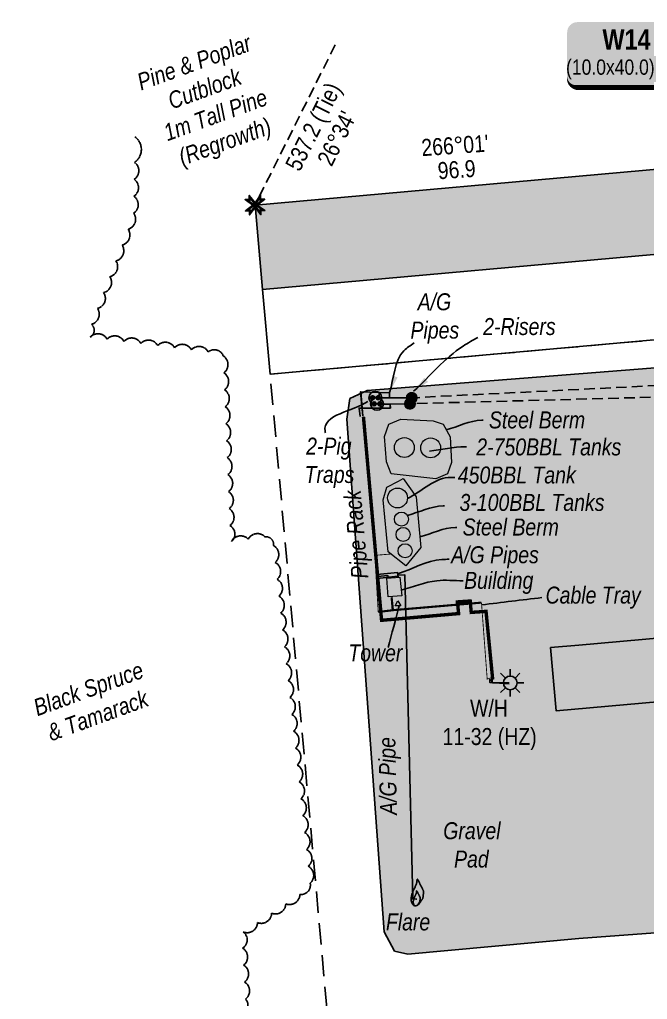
# Model space of a CAD drawing. Extents: x 407785 to 414058, y 6046536 to 6050431.
# Drawn here: x 409903 to 410273, y 6049083 to 6049660 of the extents above; entities that cross this region are included whole.
import ezdxf
from ezdxf.enums import TextEntityAlignment as Align

# ---------------------------------------------------------------- set-up
doc = ezdxf.new("R2010")
doc.units = 0
doc.header["$LTSCALE"] = 5
for name, pattern in [('0', [1, 1, 0]), ('foc-ACCESSROAD', [3.75, 2.5, -1.25]), ('foc-TIELINE', [1.875, 1.25, -0.625]), ('UG_PIPE', [1.875, 1.25, -0.625])]:
    doc.linetypes.add(name, pattern=pattern)
for name, color, linetype in [('AS-CABLE', 224, 'foc-CABLE'), ('AS-PIPE-AG', 44, 'Continuous'), ('AS-PIPE-UG', 44, 'UG_PIPE'), ('AS-ROADS', 254, 'Continuous'), ('AS-SYMBOL', 7, 'Continuous'), ('C-RW', 13, 'Continuous'), ('C-WS', 13, 'foc-ACCESSROAD'), ('C-WS-S', 13, 'Continuous'), ('L-BD1', 253, 'Continuous'), ('L-MON', 1, 'Continuous'), ('L-TIE', 7, 'foc-TIELINE'), ('L-TIE-T', 7, 'Continuous'), ('P-PROPOSED', 10, 'Continuous'), ('P-PROPOSED-H', 21, 'Continuous'), ('P-TEMP-BLOCKS', 250, 'Continuous'), ('T-BUSH', 110, '0'), ('T-BUSH-T', 110, 'Continuous')]:
    doc.layers.add(name, color=color, linetype=linetype)
doc.layers.add('AS-GENERAL', color=48, linetype='Continuous', lineweight=18)
doc.layers.add('T-TEXT', color=48, linetype='Continuous', lineweight=18)
doc.styles.add('80', font='ARIALN.TTF', dxfattribs={"height": 10})
doc.styles.add('80CG', font='ARIALN.TTF', dxfattribs={"height": 10})
doc.styles.add('80L', font='ARIALN.TTF', dxfattribs={"height": 10})
doc.styles.add('BOLD', font='ARIALNB.TTF')
doc.styles.add('foc-LtypeFont', font='ARIALN.TTF', dxfattribs={"height": 7.349999999999999})
doc.linetypes.add('foc-CABLE', pattern='A,2,-1,["C",foc-LtypeFont,S=0.2,R=0,X=-0.625,Y=-0.75],-1.239999999999999,8', length=12.24)
doc.dimstyles.new('Compass 5 000', dxfattribs={"dimscale": 5, "dimtxt": 9, "dimasz": 2, "dimexe": 0.2, "dimexo": 0.0625, "dimgap": 0.5, "dimtad": 0, "dimtih": 1, "dimtoh": 1, "dimzin": 0, "dimdsep": 46, "dimtxsty": '80CG', "dimcen": 0.1, "dimse1": 1, "dimse2": 1, "dimclrd": 256, "dimclrt": 256, "dimaunit": 1, "dimadec": 4, "dimazin": 0, "dimtfac": 0.06, "dimtofl": 0, "dimtmove": 0, "dimatfit": 1, "dimfxl": 0.2, "dimtolj": 1, "dimtzin": 0, "dimlwd": -1, "dimarcsym": 0})

# ---------------------------------------------------------------- blocks, each defined once
blk = doc.blocks.new('RISER')
h = blk.add_hatch(color=255)
h.dxf.hatch_style = 1
edge = h.paths.add_edge_path()
edge.add_arc((0, 0), 0.7000000000000001, 0, 360)
blk.add_hatch(color=48).paths.add_polyline_path([(0.5809894393423747, -0.1498374831999172), (-0.5809055220925075, -0.1501624933266612, 0.7745966773228882)])
at = {"color": 48}
blk.add_line((-0.5809055220925075, -0.1501624933266612), (0.5809894393423747, -0.1498374831996898), dxfattribs=at)
blk.add_circle((0, 0), 0.6000000000000001, dxfattribs=at)
blk = doc.blocks.new('PIG')
h = blk.add_hatch(color=255)
h.dxf.hatch_style = 1
edge = h.paths.add_edge_path()
edge.add_arc((0, 0), 0.85, 0, 360)
at = {"layer": 'AS-SYMBOL'}
h = blk.add_hatch(color=48, dxfattribs=at)
h.dxf.hatch_style = 1
h.paths.add_polyline_path([(-0.1007441909823683, 0.004742452807931841, 1), (-0.5507441909794579, 0.004742452807931841, 1)])
h = blk.add_hatch(color=48, dxfattribs=at)
h.dxf.hatch_style = 1
h.paths.add_polyline_path([(0.1007441909823683, 0.004742452807931841, 1), (0.5507441909794579, 0.004742452807931841, 1)])
at = {"layer": 'AS-SYMBOL', "color": 48}
for centre, radius in [((0, 0), 0.75), ((-0.3257441909809131, 0.004742452807931841), 0.225), ((0.3257441909809131, 0.004742452807931841), 0.225)]:
    blk.add_circle(centre, radius, dxfattribs=at)
blk = doc.blocks.new('FLARE')
h = blk.add_hatch(color=255)
h.dxf.hatch_style = 1
h.paths.add_polyline_path([(0.1630320972290065, 2.409313236706793, 0.1141467632221378), (0.1250993457797449, 2.433655417312365), (0.1088195083939354, 2.439473286209249, 0.2615510427471396), (0.0122832944143738, 2.423059325648637), (-0.0002928845460701, 2.412888226760514, 0.1312683871871916), (-0.0306904992903583, 2.371170205451562), (-0.0403414745342161, 2.346187712029859, 0.0414967346415756), (-0.0450114754348761, 2.330289243332571), (-0.0528025130879542, 2.292391773310328, 0.0151742726173951), (-0.05384358019000499, 2.286413430146922), (-0.0608399486955023, 2.237497402078815, 0.004375720112689), (-0.0610725902697595, 2.23576267765452), (-0.0682991857465822, 2.178046923421106), (-0.0767055072428775, 2.114273803319065), (-0.0872321056085639, 2.046743008326075), (-0.1008617274383141, 1.9770178871413), (-0.1184638349695888, 1.905789010878152), (-0.1399980537898955, 1.832891742222273), (-0.165009697106143, 1.758727201517785), (-0.1929730450428906, 1.683866594860774), (-0.2233497954184713, 1.608856229831189), (-0.2555948076005734, 1.534221823064171), (-0.2891597781163, 1.460471904826363), (-0.3235093019975466, 1.38807153544576), (-0.3582355143262248, 1.317103372173505), (-0.3931520966361859, 1.246738300544393, 0.0005045250073197), (-0.3932416193056269, 1.246557433331645), (-0.428032548257761, 1.176088778543316, 0.0023983815733055), (-0.4284531146331574, 1.175226531012413), (-0.4628196563025995, 1.103901769288995, 0.0041768336104383), (-0.4635322637877835, 1.10239066260101), (-0.4972990603346262, 1.029208637198735, 0.0057352210634029), (-0.4982362067057693, 1.027114776605912), (-0.5312279036770633, 0.9510743266978352, 0.0069944666909755), (-0.5323054205728113, 0.948492505287504), (-0.5643466611254553, 0.8685924706494461, 0.0079099964540172), (-0.5654776406081511, 0.8656377253421396), (-0.5963930685247761, 0.7808769464941179, 0.0083229533689459), (-0.5974815419867809, 0.7777309746904848), (-0.6270247343309167, 0.6875107610060242, 0.0080950127990919), (-0.6279823792210664, 0.6844178304461366), (-0.6556226376051201, 0.589749368266439, 0.0080672635845839), (-0.6564768862372148, 0.586637805520013), (-0.6816124467113696, 0.4889347509647451, 0.0083869672936096), (-0.6823936309883721, 0.4856724261449017), (-0.7044227277037863, 0.3863484347757549, 0.0090561169514856), (-0.7051428544946248, 0.3827985916846046), (-0.7234637230540102, 0.2832673190976038, 0.0101230972408485), (-0.7241159215082007, 0.2792713695439488), (-0.7381267960809055, 0.1809464720695359, 0.0116887815392192), (-0.7386779240368924, 0.1763041984943356), (-0.7477770397272252, 0.0805993315286742, 0.0139249315070698), (-0.7481495528336382, 0.0750429117540534), (-0.7517351447422698, -0.0166282683144345, 0.0164876475547658), (-0.751775504424586, -0.0232214114769249), (-0.7494532461241761, -0.1096877263146325, 0.0172550975033143), (-0.7490301445905061, -0.1165747265852133), (-0.7412354621301347, -0.1976349020501402, 0.0173496807282524), (-0.7403322338650469, -0.2045136391934648), (-0.7277079935738584, -0.280208879124757, 0.01731107374903), (-0.7263335825737159, -0.2869934199284216), (-0.7095226498604461, -0.3573649271609156, 0.0171500731603755), (-0.7077013987691317, -0.3639766875257919), (-0.6873466385732172, -0.4290656658859007, 0.0168859895450033), (-0.6851148027817544, -0.4354386374104707), (-0.6618590810321621, -0.495286289105934, 0.016545837721527), (-0.659259873071278, -0.5013709011798256), (-0.6337460546819785, -0.5560184310170371, 0.016163593827422), (-0.6308237470875611, -0.5617838596122056), (-0.603694698369509, -0.6112724695199176, 0.016329336407178), (-0.6003704601607751, -0.6168929902771652), (-0.5721284282226407, -0.6612700839627906, 0.0188282190180857), (-0.5678500629983319, -0.6674648955427074), (-0.5384348256411613, -0.7068026746242142, 0.0220872280890179), (-0.5328395223768894, -0.7136343495528763), (-0.5020502381739789, -0.7480112156395079, 0.0253447464137296), (-0.4949172688247927, -0.7552060626705952), (-0.4625530990269909, -0.7847004174302584, 0.0282339101818554), (-0.4537969006669301, -0.7918187372686134), (-0.4196570034109755, -0.8165089822950903, 0.0302982248740232), (-0.4094341742020334, -0.8229975615938656), (-0.3733177098620217, -0.8429620989779778, 0.0311294253929259), (-0.3620774059963878, -0.8482914603118842), (-0.3237835335712589, -0.8636086912295013, 0.0305439669819237), (-0.312194791265938, -0.8674417514978358), (-0.2715226711479772, -0.8781900775727535, 0.0284650416118436), (-0.2603759324993007, -0.8804664258459524), (-0.217280730677885, -0.8867387933466943, 0.0253108719927232), (-0.2072074565876392, -0.8876876765864381), (-0.1622683670429978, -0.8896352071496949, 0.0228295560634677), (-0.1531413265511219, -0.8896138391964996), (-0.1070935497809842, -0.8874022000120476, 0.0212257435096224), (-0.0986417573149083, -0.886635750636742), (-0.0522204938060895, -0.8804306075278417, 0.0204011813843567), (-0.0441861344006611, -0.8790210038739587), (0.0018734153345577, -0.8689880240290221, 0.0202993126767644), (0.0097271976010234, -0.8669401621152701), (0.0546898330576369, -0.8532450118152609, 0.0209113974275038), (0.0625791179700173, -0.8504766404139446), (0.1057096377444395, -0.8332849859339148, 0.0222766145791016), (0.1138278041144076, -0.8296221675066136), (0.1543910086074902, -0.809099676037249, 0.0237121186444157), (0.1626372138707666, -0.8044240637718758), (0.2000736442423658, -0.7807851527827552, 0.0224080137293004), (0.2074267451134801, -0.7756675027885649), (0.2418799123770441, -0.7493215999502354, 0.0199301993096497), (0.248012238098454, -0.7442325747526866), (0.2798013952742622, -0.7156378585530092, 0.0171463772502488), (0.2847388589470938, -0.7108803880175856), (0.3141832588480611, -0.6804950376306352, 0.0142111996987576), (0.3180207118894032, -0.6763028761683927), (0.3454396079141588, -0.6445850697148217, 0.0112207812958539), (0.3482975782208086, -0.6411250287897019), (0.3740102231131459, -0.6085329464044662, 0.0082122298706798), (0.3760020490408351, -0.6059211100200628), (0.4003276961593656, -0.5729129294836639, 0.0051719850510058), (0.4015377035793791, -0.5712349659013399), (0.424795605995314, -0.53826886641491, 0.0025232364280718), (0.4253732711513294, -0.5374412399714857), (0.4478754059746279, -0.5048530386004586, 0.0016712112068146), (0.4482533995142149, -0.5043016858176089), (0.4702826413740695, -0.4719377514927601, 0.0012294868963535), (0.4705583684881276, -0.471530521935847), (0.4923903156886809, -0.4391148618271928, 0.0007495538788668), (0.4925574282788148, -0.438865931628925), (0.5144676789132064, -0.4061225523430494, 0.0002596875935045), (0.5145254019371351, -0.4060361921995082), (0.5367421864684729, -0.372759985084258), (0.5595642728985695, -0.3386401857442252), (0.5831778648935142, -0.3035329798490238), (0.607951843929186, -0.2670216177154998), (0.6341361012891867, -0.2287011453649939, 0.0013107073752785), (0.6344307497056434, -0.2282674934556326), (0.6614813227824925, -0.1882301486118649, 0.0037264008266458), (0.6623065489438887, -0.1869888951414396), (0.6894496357235766, -0.145494510374192, 0.0060645267985394), (0.6907528078481846, -0.1434485711690741), (0.7173065161150591, -0.1006224674679288, 0.0084517115485434), (0.719039064984827, -0.0977197669496946), (0.7443215042803786, -0.0536872667478292, 0.0109912489858837), (0.7464260872875457, -0.0498278277127611), (0.769755364919547, -0.0047142524761057, 0.0137673283608632), (0.772148844331241, 0.0002441803767397), (0.7928430697793374, 0.0463135094721565, 0.0168389550719915), (0.7953938615028165, 0.0525453478460349), (0.8127711420420382, 0.0994451083638524, 0.0191038051863852), (0.8151496114769543, 0.1067041127375887), (0.8287516477103054, 0.1542875886100319, 0.016987008409736), (0.8303957372736476, 0.1608784678142001), (0.8406585932461894, 0.2089133617282641, 0.013636330848813), (0.8416521976578223, 0.2142756011569418), (0.8492355290181876, 0.2625082216420651, 0.0102444352823831), (0.8497888567762856, 0.2665680316240468), (0.8553523195478192, 0.3147446872569617, 0.0068463173993783), (0.8556291873210284, 0.3174690534510773), (0.8598324370941554, 0.3653360525090648, 0.0034186239137742), (0.859942736216908, 0.3666990303927378), (0.8634423229450476, 0.4139608519133163), (0.8668473886755236, 0.4596857331482625), (0.8707401288593246, 0.5030113675518351), (0.8756282496360654, 0.5448509776294941), (0.8813378521517734, 0.5864660457268656), (0.8873828021532972, 0.6280772952743519, 0.0012782520029041), (0.8874550143445958, 0.6285834701991462), (0.8932209473932744, 0.6697525523311469, 0.0047351898500152), (0.8934658768885128, 0.6716306823414016), (0.8983578028637565, 0.7121295795834613, 0.0083540983020838), (0.8987030259086168, 0.7154531042056079), (0.902182840862224, 0.75544537573046, 0.0120591820734676), (0.9024849294255544, 0.7602588771740102), (0.9040145289800421, 0.7999080822507949, 0.0157124024602659), (0.904059373140626, 0.8061913319629638), (0.9031006534023616, 0.8456610300245301, 0.0184571763250786), (0.9026492913435504, 0.8530275713542324), (0.8987629786461184, 0.8925139796015173, 0.0181022070891621), (0.8977937230738461, 0.8996873040011905), (0.8909358674536633, 0.9395172733920844, 0.0165327605997704), (0.8895992885263694, 0.9459920557751502), (0.879824770247069, 0.986525094161152, 0.0145755330243554), (0.8782937174219114, 0.992149400806511), (0.8656574176820868, 1.033745016382454, 0.0124349783757542), (0.8640939609831548, 1.038466090801421), (0.8486507600246113, 1.081483792357175, 0.0102827971525261), (0.8471818501639063, 1.08532520791914), (0.8289866287777841, 1.130124502637499, 0.0082403432760313), (0.8276962308264046, 1.133157309748867), (0.8068038696619623, 1.180097706517472, 0.0063796546183667), (0.8057366003449715, 1.182415551430722), (0.7822019792802167, 1.231856558833896, 0.004735158973084001), (0.7813717629251187, 1.233558926835485), (0.7553332356219471, 1.285692223224714, 0.0033879611635542), (0.7547195080078382, 1.286900453828138), (0.7266493116439962, 1.341246400784939, 0.0023446993115524), (0.7262150089482021, 1.342077658792732), (0.6966688538486779, 1.397988790262843, 0.0014921323607144), (0.6963884178585431, 1.398515656000881), (0.6659220141482365, 1.455344504526919, 0.0007458364838584), (0.6657806617477036, 1.455607226680513), (0.6349416073499015, 1.512721344286319), (0.6043657958689437, 1.569324818642598), (0.5746746397999232, 1.624646136689534), (0.546427730434516, 1.678022301111923), (0.5199549151584506, 1.729134218674516), (0.4949395311050467, 1.778549316597263), (0.4709607390577731, 1.826951456662754), (0.4476150022237562, 1.874993483579373), (0.4245026860771759, 1.923321645915848), (0.4012291856815864, 1.972571630980382), (0.3774051620748651, 2.023366620696833), (0.3526543196530838, 2.076299872759591, 0.0003317879365586), (0.3525980258418713, 2.076420057287577), (0.3267419364965463, 2.131526316092276, 0.0018486844767892), (0.326425357539847, 2.132194594113116), (0.2999704787325754, 2.187509614592045, 0.0037997089214445), (0.2993043280912388, 2.188875712202161), (0.2729062665603124, 2.241982841521803, 0.0064733321547747), (0.2717238445875409, 2.244286308707614), (0.2460382108656631, 2.292768892743424, 0.0108649276397185), (0.2439209376934741, 2.296563647060565), (0.2196033399013686, 2.338005032860564, 0.0195240935559732), (0.2153926095197676, 2.344578746802426), (0.1930986561274039, 2.376562280301868, 0.0410767917757917), (0.1826467970204248, 2.389204208808678)])
at = {"color": 48, "flags": 128}
for points in [[(0.1092462304914079, -0.7198699219818537), (0.0686830259983253, -0.7403924134498538), (0.025552506227541, -0.7575840679285193), (-0.0194101292290725, -0.7712792182294379), (-0.0654696789606533, -0.7813121980736925), (-0.1118909424658341, -0.7875173411823653), (-0.1579387192432478, -0.7897289803670448), (-0.2028778087915271, -0.7877814498035605), (-0.2459730106093048, -0.7815090823035007), (-0.2866451307309035, -0.7707607562272188), (-0.3249390031523944, -0.7554435253089196), (-0.3610554674960441, -0.7354789879220789), (-0.3951953647483606, -0.7107887428949198), (-0.4275595345316106, -0.6812943881461706), (-0.4583488187417971, -0.6469175220493071), (-0.4877640560916916, -0.607579742977805), (-0.5160060880225501, -0.5632026493051399), (-0.5431351367260504, -0.5137140394301696), (-0.5686489551262639, -0.4590665095795429), (-0.5919046768976842, -0.3992188578242803), (-0.6122594370790467, -0.3341298795069179), (-0.6290703697995923, -0.2637583722437284), (-0.6416946100980568, -0.188063132286743), (-0.6494892925584282, -0.1070029567974871), (-0.6518115508552002, -0.0205366420279916), (-0.6482259589429304, 0.0711345381157571), (-0.6391268432562356, 0.1668394050236657), (-0.6251159686908068, 0.2651643024316854), (-0.6067951001423353, 0.3646955749852623), (-0.5847660034160072, 0.4640195664203475), (-0.5596304429527664, 0.5617226209276396), (-0.5319901845577988, 0.6563910831525847), (-0.5024469922173012, 0.7466112968311336), (-0.4715315642752103, 0.8313720757494139), (-0.439490323773498, 0.9112721102562772), (-0.4064986267476343, 0.9873125602960044), (-0.3727318301425839, 1.060494585812875), (-0.3383652886295749, 1.131819347205919), (-0.303574359153572, 1.202288003055173), (-0.2685343968405505, 1.272901714214413), (-0.2334207581807277, 1.344661640627919), (-0.1984718644816894, 1.418325334538849), (-0.1641783985942311, 1.493675923752334), (-0.1310941081865167, 1.570252926553393), (-0.099772742290952, 1.647595863500782), (-0.07076804857570099, 1.725244254243762), (-0.0446337751636747, 1.802737618431592), (-0.0219236706325319, 1.879615475258788), (-0.0031914831051836, 1.955417345284104), (0.0112788750047912, 2.029443425085219), (0.0222828354853846, 2.100036618953481), (0.0308856644696789, 2.165300509472899), (0.0381526294549985, 2.223338677863239), (0.0451489979386679, 2.272254705799014), (0.052940035599022, 2.310152175864232), (0.0625910108428798, 2.335134669278659), (0.0751671898033237, 2.345305768171556), (0.0914470271854953, 2.339487899275582), (0.1110617269805516, 2.319378871374965), (0.1333556803874671, 2.287395337857333), (0.1576732781504688, 2.245953952110312), (0.1833589119232783, 2.197471367976277), (0.2097569733596174, 2.144364238842854), (0.2362118522942183, 2.08904921809767), (0.2620679412902973, 2.033942960037848), (0.2868437470315257, 1.980956320307768), (0.3107542413235933, 1.929976967216816), (0.3341885114568868, 1.880386770876384), (0.3575356451765401, 1.831567601852611), (0.38118472977294, 1.782901330711638), (0.4055248534459679, 1.733769828474351), (0.4309451025765157, 1.683554964797394), (0.4578345662739594, 1.631638610701656), (0.4864248641897575, 1.577613569492996), (0.5163177540598554, 1.521916375890896), (0.5469575250717753, 1.465194496445064), (0.5777884673225345, 1.408095399524199), (0.6082548709091498, 1.351266551223261), (0.6378010259286384, 1.295355419910947), (0.6658712224780176, 1.241009472591713), (0.6919097497448093, 1.188876176270014), (0.7154443707950123, 1.139435168892987), (0.7363367319303507, 1.092494772178497), (0.7545319533310249, 1.047695477422848), (0.7699751542677405, 1.004677775922345), (0.7826114540112031, 0.9630821603375352), (0.7923859722868656, 0.9225491219647209), (0.7992438279106864, 0.8827191525549551), (0.8031301406081183, 0.8432327443140366), (0.8040888603463827, 0.8037630462192737), (0.8025592607882572, 0.7641138411552221), (0.7990794458382879, 0.7241215696874406), (0.7941875198557682, 0.6836226723814889), (0.788421586745244, 0.6424535898029263), (0.7823197513207562, 0.6004507616078172), (0.7764201174868504, 0.5574506292712158), (0.7712607891480731, 0.5132896324491867), (0.7671802438526357, 0.4678737544006708), (0.763718453268666, 0.421387144155915), (0.7602157604342209, 0.3740834938932949), (0.7560125106610942, 0.3262164948816917), (0.7504490478968365, 0.2780398392994812), (0.7428657165437472, 0.2298072188702918), (0.7326028605493775, 0.1817723248630045), (0.7190008243160264, 0.1341888490012479), (0.7016235437877186, 0.0872890885100333), (0.6809293183468981, 0.0412197594366717), (0.6576000407367247, -0.0038938157606481), (0.632317601426621, -0.0479263159879793), (0.6057638931597467, -0.0907524196966279), (0.5786208064055245, -0.1322468044284051), (0.5515702334523667, -0.1722841490893643), (0.5252940656791907, -0.2107391316760641), (0.5003146131602989, -0.2475533162444208), (0.4765158589325438, -0.2829358097235399), (0.4536222042734153, -0.3171626060113795), (0.4313580504604034, -0.3505096971869079), (0.4094477996804926, -0.383253076693336), (0.3876158523016784, -0.4156687370643795), (0.3655866105109453, -0.4480326712885017), (0.3430844755857834, -0.4806208728089132), (0.3198265733008156, -0.5135869721063955), (0.2955009260549559, -0.5465951528142341), (0.2697882811989984, -0.5791872351485381), (0.2423693851742428, -0.6109050415991533), (0.2129249853314832, -0.6412903919274413), (0.1811358281120192, -0.6698851081685007), (0.1466826608666452, -0.6962310109931878)], [(0.017714302171953, -0.7488637190410828), (-0.0050010924351227, -0.7603563146451507), (-0.0291541835249518, -0.7699836407530256), (-0.0543332592169463, -0.7776529252671481), (-0.0801266071757709, -0.7832713938162215), (-0.1061225146113429, -0.786746273847939), (-0.1319092696430744, -0.7879847919004987), (-0.1570751599356299, -0.7868941745120992), (-0.1812084731536743, -0.7833816491304333), (-0.2039848602944403, -0.7773625863640063), (-0.2254294288686651, -0.768784937195278), (-0.2456546488101594, -0.7576047962222674), (-0.2647729914169759, -0.7437782589524887), (-0.2828969266229251, -0.7272614199839609), (-0.3001389252713125, -0.7080103748241982), (-0.3166114582054433, -0.6859812189807144), (-0.332426996268623, -0.6611300465967817), (-0.3476192635243933, -0.6334164247211902), (-0.3619070019194623, -0.6028138083868271), (-0.3749302061660273, -0.5692991232583609), (-0.3863288718857802, -0.5328492954552076), (-0.3957429942456656, -0.4934412510967832), (-0.4028125688673754, -0.4510519167572511), (-0.4071775909178541, -0.4056582185560274), (-0.4084780555640464, -0.3572370821577806), (-0.4064701240931754, -0.3059012212409016), (-0.4013746190903476, -0.252306496081701), (-0.3935285292609478, -0.1972445531512221), (-0.3832688433103612, -0.1415070407394978), (-0.3709325490344781, -0.0858856057723188), (-0.3568566351386835, -0.0311718951754756), (-0.3413780903283623, 0.0218424436704936), (-0.3248339028541523, 0.0723657633850508), (-0.3075212628427835, 0.1198317993791989), (-0.2895781683801033, 0.1645758186848525), (-0.2711028180638095, 0.2071584711254673), (-0.252193411855842, 0.2481404051602567), (-0.2329481488086458, 0.2880822715221711), (-0.213465227974666, 0.3275447191251715), (-0.1938428493158426, 0.3670883973379659), (-0.1741792118846206, 0.4072739559840102), (-0.1546078313222097, 0.44852562477422), (-0.135403490079625, 0.4907219543335942), (-0.1168762876513938, 0.5336050760840862), (-0.0993363226225483, 0.5769171205381554), (-0.0830936940328684, 0.6204002195725025), (-0.06845850137688099, 0.6637965032448392), (-0.0557408427848714, 0.7068481034318665), (-0.0452508177513664, 0.7492971506460436), (-0.0371474168641726, 0.7907517554438073), (-0.0309851991769392, 0.8302839440100342), (-0.026167614836595, 0.8668317225735791), (-0.022098114444816, 0.8993330969085491), (-0.0181801481485309, 0.9267260723343042), (-0.0138171670041629, 0.9479486555344464), (-0.0084126211586408, 0.9619388518283358), (-0.0013699607588933, 0.9676346674448268), (0.0077467481933127, 0.9643766609722206), (0.0187309799148352, 0.9531156049840774), (0.0312155941319361, 0.9352048262323932), (0.0448334487518878, 0.9119976505596696), (0.0592174039556994, 0.8848474033536604), (0.0740003181053908, 0.8551074109116144), (0.0888150504724763, 0.8241309995307801), (0.1032944603284704, 0.7932714945989119), (0.117168911598128, 0.7635989766592957), (0.1305587881834072, 0.7350505386918941), (0.143681979549001, 0.7072800288322015), (0.1567563742501079, 0.6799412943062181), (0.1699998617514211, 0.6526881823399436), (0.183630330608139, 0.6251745410688728), (0.1978656702849548, 0.5970542172642582), (0.2129237697918143, 0.5679810590615944), (0.228934337170358, 0.5377270361302636), (0.2456743552247644, 0.506536607458429), (0.2628326271551487, 0.4747723553871311), (0.2800979547973838, 0.4427968608931679), (0.2971591408968379, 0.4109727058628323), (0.313704987289384, 0.3796624726371647), (0.3294242976298847, 0.3492287417382158), (0.3440058728447184, 0.3200340959617733), (0.3571852605236927, 0.2923471318306383), (0.3688849830869003, 0.2660605094158654), (0.3790743068893789, 0.2409729043345123), (0.3877224991956609, 0.2168829917488892), (0.3947988272702787, 0.1935894468213064), (0.40027255746827, 0.1708909456235688), (0.4041129565994197, 0.1485861628632392), (0.4062892914735129, 0.126473773702628), (0.4068261748361693, 0.1043707432424981), (0.405969599083619, 0.0821671881519706), (0.4040209025479271, 0.0597715164028614), (0.401281424015906, 0.0370921336932497), (0.3980525018196204, 0.0140374475402041), (0.3946354738363879, -0.0094841363581963), (0.3913316788530209, -0.033564210484883), (0.388442454746837, -0.0582943686870294), (0.3861573497633799, -0.0837272602486792), (0.3842187467998883, -0.1097597621130717), (0.3822572391218273, -0.1362498062055693), (0.3799034190851671, -0.1630553258157761), (0.3767878799553728, -0.1900342528690544), (0.3725412140884146, -0.2170445202002611), (0.3667940147497575, -0.2439440610990005), (0.3591768747501192, -0.2705908074906347), (0.3494455974905577, -0.2968546734384745), (0.337856831461977, -0.3226534974648985), (0.3247924357456213, -0.3479170997754863), (0.3106342698774824, -0.3725753001210705), (0.2957641929388046, -0.3965579177977361), (0.2805640644655796, -0.4197947734658101), (0.2654157435390516, -0.4422156864213776), (0.2507010896952124, -0.4637504764152709), (0.2367125964301522, -0.4843664198281204), (0.2233852939898497, -0.5041806163765159), (0.2105648474898771, -0.523347621952098), (0.1980969211363117, -0.5420219933560021), (0.1858271804994729, -0.5603582855703735), (0.1736012902401853, -0.5785110553963478), (0.1612649150192738, -0.5966348587255652), (0.1486637194975628, -0.6148842514496664), (0.1356392942543607, -0.6333452672199656), (0.1220169317239197, -0.6518298484527351), (0.1076178502589755, -0.6700814144144261), (0.0922632686670113, -0.6878433861904796), (0.0757744048460154, -0.7048591821378523), (0.0579724766939762, -0.7208722233419849), (0.0386787030183768, -0.7356259290693288)]]:
    blk.add_lwpolyline(points, close=True, dxfattribs=at)
blk = doc.blocks.new('GAS')
h = blk.add_hatch(color=255)
h.dxf.hatch_style = 1
edge = h.paths.add_edge_path()
edge.add_arc((0, 0), 0.9, 0, 360)
for p, q in [((0, 0.8077887887338874), (0, 1.615577579286764)), ((-0.8077887898725749, 0), (-1.615577579628734, 0)), ((-0.5711929310346023, 0.5711929297831376), (-1.142385862069204, 1.142385861385264)), ((0.5711929310309642, 0.5711929297831376), (1.142385862065566, 1.142385861385264)), ((1.615577579625096, 0), (0.8077887898689368, 0)), ((-0.5711929310346023, -0.5711929316021271), (-1.142385862069204, -1.142385863204253)), ((0, -0.8077887905528768), (0, -1.615577581105753)), ((1.142385862065566, -1.142385863204253), (0.5711929310309642, -0.5711929316021271))]:
    blk.add_line(p, q)
blk.add_circle((0, 0), 0.8000000000000003)
blk = doc.blocks.new('TEMP')
h = blk.add_hatch(color=255)
h.dxf.hatch_style = 1
h.paths.add_polyline_path([(-5.274161e-10, 0.2514284397220763), (-0.6656854269836912, 1.152061669657268), (-0.6656854269836914, 0.6656854303339061), (-1.152061663105632, 0.6656854303339061), (-0.2514284404497629, 5.273253e-10), (-1.152061661774314, -0.665685419564579), (-0.6656854224511335, -0.6656854195645793), (-0.6656854224511335, -1.152061655686338), (-5.273251e-10, -0.2514284436956587), (0.6656854183820542, -1.152061663420681), (0.6656854183820542, -0.6656854208922597), (1.152061656810019, -0.6656854053035205), (0.2514284429676993, 5.273253e-10), (1.152061671303363, 0.6656854258011663), (0.6656854287749412, 0.6656854258011663), (0.6656854131859291, 1.15206166422904)])
h.paths.add_polyline_path([(0.5656854229146121, 0.8485281473411305), (0.5656854319800914, 0.5656854258011663), (0.8485281444547581, 0.5656854258011663), (0.0831890339399251, 0), (0.8485281399220186, -0.5656854150320215), (0.5656854183820542, -0.5656854240973189), (0.5656854183820542, -0.8485281365719859), (0, -0.08318903609469999), (-0.5656854224511337, -0.8485281320390644), (-0.5656854224511337, -0.5656854195645792), (-0.8485281349258001, -0.5656854195645794), (-0.0831890328488955, 0), (-0.8485281394583584, 0.5656854303339058), (-0.5656854269836913, 0.5656854303339061), (-0.5656854269836913, 0.8485281428085727), (0, 0.0831890306941206)], flags=16)
h = blk.add_hatch(color=1)
h.dxf.hatch_style = 1
h.paths.add_polyline_path([(0, 0.0831890306941205), (-0.5656854269836911, 0.8485281428085727), (-0.5656854269836912, 0.5656854303339061), (-0.8485281394583578, 0.5656854303339061), (-0.0831890328488953, -1e-16), (-0.8485281349258001, -0.5656854195645793), (-0.5656854224511337, -0.5656854195645793), (-0.5656854224511337, -0.848528132039064), (0, -0.08318903609469999), (0.5656854183820542, -0.8485281365719856), (0.5656854183820542, -0.5656854240973191), (0.8485281399220184, -0.5656854150320213), (0.0831890339399251, -1e-16), (0.8485281444547581, 0.5656854258011663), (0.5656854319800914, 0.5656854258011663), (0.5656854229146121, 0.8485281473411308)])
at = {"color": 1}
for p, q in [((-0.0831890328488953, 0), (0.0831890339399252, 0)), ((0, 0.0831890306941205), (0, -0.08318903609469999))]:
    blk.add_line(p, q, dxfattribs=at)
at = {"color": 255, "flags": 128}
blk.add_lwpolyline([(-0.251428440449763, 5.27325e-10), (-1.152061663105632, 0.6656854303339061), (-0.6656854269836914, 0.6656854303339061), (-0.6656854269836914, 1.152061669657268), (-5.274159999999999e-10, 0.2514284397220763), (0.6656854131859291, 1.15206166422904), (0.6656854287749412, 0.6656854258011663), (1.152061671303363, 0.6656854258011663), (0.2514284429676991, 5.27325e-10), (1.152061656810019, -0.6656854053035204), (0.6656854183820542, -0.6656854208922596), (0.6656854183820542, -1.152061663420681), (-5.27325e-10, -0.2514284436956586), (-0.6656854224511335, -1.152061655686338), (-0.6656854224511335, -0.6656854195645793), (-1.152061661774314, -0.6656854195645793)], close=True, dxfattribs=at)
at = {"color": 1, "flags": 128}
blk.add_lwpolyline([(-0.0831890328488953, 0), (-0.8485281394583578, 0.5656854303339061), (-0.5656854269836913, 0.5656854303339061), (-0.5656854269836913, 0.8485281428085727), (0, 0.0831890306941205), (0.5656854229146121, 0.8485281473411305), (0.5656854319800914, 0.5656854258011663), (0.8485281444547581, 0.5656854258011663), (0.0831890339399252, 0), (0.8485281399220184, -0.5656854150320214), (0.5656854183820542, -0.5656854240973189), (0.5656854183820542, -0.8485281365719856), (0, -0.08318903609469999), (-0.5656854224511335, -0.848528132039064), (-0.5656854224511335, -0.5656854195645792), (-0.8485281349258001, -0.5656854195645792)], close=True, dxfattribs=at)
blk = doc.blocks.new('*U128')
h = blk.add_hatch(color=191)
edge = h.paths.add_edge_path()
edge.add_line((-23.99999999999998, -20), (23.99999999999998, -20))
edge.add_arc((23.99999999999998, -14), 6, 270, 360)
edge.add_line((29.99999999999998, -14), (29.99999999999998, 12.5))
edge.add_arc((23.99999999999998, 12.5), 6, 0, 90)
edge.add_line((23.99999999999998, 18.5), (-23.99999999999998, 18.5))
edge.add_arc((-23.99999999999998, 12.5), 6, 90, 180)
edge.add_line((-29.99999999999998, 12.5), (-29.99999999999998, -14))
edge.add_arc((-23.99999999999998, -14), 6, 180, 270)
at = {"color": 250, "flags": 128}
blk.add_lwpolyline([(-23.99999999999998, -20, 3, 3, 0), (23.99999999999998, -20, 3, 3, 0.414213562373095), (29.99999999999998, -14, 3, 3, 0), (29.99999999999998, 12.5, 3, 0, 0.414213562373095), (23.99999999999998, 18.5, 0, 0, 0), (-23.99999999999998, 18.5, 0, 0, 0.414213562373095), (-29.99999999999998, 12.5, 0, 0, 0), (-29.99999999999998, -14, 0, 3, 0.414213562373095)], format="xyseb", close=True, dxfattribs=at)
at = {"flags": 128}
blk.add_lwpolyline([(14.69112114905817, -10.31192281737396, 0, 7.499999999999998, 0), (-3.398394867633906e-15, 0, 0, 0, 0)], format="xyseb", dxfattribs=at)
at = {"color": 250}
for tag, p, height, style in [('TEMP_AREA_W1_001', (-9.212824010914055, 2.244292974654144), 12, 'BOLD'), ('ENTER_TEXT_001', (-30.65893587994544, -12.47010782646594), 9, '80')]:
    blk.add_attdef(tag, p, '', height=height, dxfattribs=dict(at, style=style))

msp = doc.modelspace()

# ---------------------------------------------------------------- hatches: boundary and pattern name
at = {"layer": 'AS-ROADS'}
h = msp.add_hatch(color=256, dxfattribs=at)
h.dxf.hatch_style = 1
h.paths.add_polyline_path([(410410.8013071327, 6049461.327726617), (410403.3320540842, 6049447.2613414), (410398.9989377276, 6049430.908450158), (410419.3076093679, 6049148.568685751), (410418.595418963, 6049136.536416279), (410406.6880951829, 6049131.900931372), (410232.2314330449, 6049118.869096439), (410131.6426598788, 6049109.808035344), (410123.960999165, 6049111.564771682), (410117.7911812392, 6049122.812382245), (410095.9156907094, 6049424.548714773), (410097.6174509391, 6049436.688437539), (410107.7805329575, 6049441.41138442), (410359.3986523237, 6049461.190286363), (410383.3800155065, 6049487.181757431)])
at = {"layer": 'P-PROPOSED-H', "linetype": 'Continuous'}
h = msp.add_hatch(color=256, dxfattribs=at)
h.dxf.hatch_style = 1
h.paths.add_polyline_path([(411192.5978581518, 6049288.543248881), (411154.9697786585, 6049249.076113087), (410662.1079205522, 6049587.378197976), (410437.5284258355, 6049611.024040682), (410324.5046889901, 6049600.969768992), (410282.9554334854, 6049572.147259084), (410041.8189943646, 6049550.576174601), (410046.2690562944, 6049500.799343629), (410300.5769855409, 6049523.548695985), (410342.1153700307, 6049552.363664647), (410437.1222456464, 6049560.815207367), (410644.273234913, 6049539.004401683), (411161.7744279793, 6049183.789792105), (411228.768442732, 6049254.058110675)])

# ---------------------------------------------------------------- linework, layer by layer
at = {"layer": 'AS-CABLE', "const_width": 0.4997827399999979, "flags": 128}
for points in [[(410114.2927275675, 6049311.11841334), (410112.2836009527, 6049344.428932969), (410121.5770610034, 6049345.191101658)], [(410186.3489041082, 6049269.089183819), (410181.6284561289, 6049269.121669717), (410181.446035428, 6049272.532686898), (410178.4048574546, 6049271.618084491), (410175.0313239596, 6049316.608526746)]]:
    msp.add_lwpolyline(points, dxfattribs=at)
at = {"layer": 'AS-CABLE', "linetype": 'ByBlock', "const_width": 1.249456849999997, "flags": 128}
msp.add_lwpolyline([(410175.0313239596, 6049316.608526746), (410122.7990298023, 6049312.155462532), (410122.1643057225, 6049319.802138448), (410122.9664570202, 6049312.147965792), (410114.2927275675, 6049311.11841334)], dxfattribs=at)
at = {"layer": 'AS-GENERAL', "flags": 128}
msp.add_lwpolyline([(410105.6015057196, 6049425.938500035, 1.999130959999992, 1.999130959999992, 0), (410116.2618715635, 6049306.198052271, 1.999130959999992, 1.999130959999992, 0), (410161.5946649948, 6049310.148834832, 1.999130959999992, 1.999130959999992, 0), (410160.8749778492, 6049317.030843155, 1.999130959999992, 1.999130959999992, 0), (410168.4067037409, 6049317.540621549, 1.999130959999992, 1.999130959999992, 0), (410169.0114408564, 6049310.853528488, 1.999130959999992, 1.999130959999992, 0), (410177.7126583603, 6049311.443272121, 1.999130959999992, 1.999130959999992, 0), (410181.6359528695, 6049271.423169227, 0, 0, 0)], format="xyseb", dxfattribs=at)
msp.add_lwpolyline([(410105.626469348, 6049425.928115135), (410116.2868351918, 6049306.187667372), (410161.6196286235, 6049310.138449939), (410160.8999414783, 6049317.020458269), (410168.4316673697, 6049317.530236663), (410169.0364044851, 6049310.843143615), (410177.7376219885, 6049311.432887236), (410181.6609164975, 6049271.41278433)], dxfattribs=at)
for points in [[(410148.1354902983, 6049389.54393167), (410121.9118899305, 6049392.42767808), (410119.1131065865, 6049399.382154907), (410118.0735584882, 6049414.393129496), (410120.5824678426, 6049421.714946644), (410127.6743849231, 6049424.573703909), (410146.6136518554, 6049423.554147127), (410152.4161294668, 6049421.602495528), (410156.5993110002, 6049414.170726176), (410157.3339916284, 6049399.139760278), (410154.9900105774, 6049392.460163958)], [(410119.4179740587, 6049384.463640118), (410126.2275138908, 6049388.082067149), (410128.9863146156, 6049389.596408858), (410136.543029644, 6049378.878567998), (410139.4017869175, 6049349.059030822), (410130.6006128658, 6049338.166265998), (410120.1126720665, 6049346.567613857), (410117.1189734543, 6049377.074352307)], [(410119.275535977, 6049330.989385844), (410127.0871402032, 6049331.584127313), (410128.0867056837, 6049320.578911377), (410120.2026329609, 6049319.939189482)], [(410127.5194030456, 6049314.764394164), (410124.1946504264, 6049314.764394164), (410125.8570267358, 6049317.643714375)]]:
    msp.add_lwpolyline(points, close=True, dxfattribs=at)
at = {"layer": 'AS-GENERAL'}
for centre, radius in [((410129.6633399211, 6049407.876458758), 5.853460942248607), ((410145.129482128, 6049407.673122223), 5.853460942248607), ((410125.658007987, 6049378.210134037), 5.853460942248607), ((410127.954168104, 6049365.744659918), 4.133179823205223), ((410128.9127945096, 6049356.745364034), 4.133179823205223), ((410130.0631461936, 6049347.136531505), 4.133179823205223)]:
    msp.add_circle(centre, radius, dxfattribs=at)
at = {"layer": 'AS-PIPE-AG', "flags": 128}
for points in [[(410133.8117424782, 6049437.171117109), (410113.3381425341, 6049437.141130145), (410120.9573304058, 6049437.201104074), (410120.8598727715, 6049440.262273356), (410114.9124581651, 6049440.164815722), (410114.8524842363, 6049436.981199674), (410114.8774733733, 6049440.334741861), (410103.9197367996, 6049440.662099548), (410105.1442045125, 6049426.328330584)], [(410133.8666930713, 6049437.17072789), (410113.3930931272, 6049437.140740926), (410121.0122809985, 6049437.200714855), (410120.9148233642, 6049440.261884125), (410114.9674087582, 6049440.164426491), (410114.9074348294, 6049436.980810449), (410114.9324239664, 6049440.334352615), (410103.9746873919, 6049440.661710311), (410105.1991551049, 6049426.32794133)], [(410132.8546585315, 6049433.665141207), (410113.9178905125, 6049433.455232444), (410121.3146750645, 6049433.417748739), (410121.3821457344, 6049431.098756818), (410121.37215008, 6049431.096257912), (410115.7196072906, 6049431.03128616), (410115.7420975135, 6049433.705123826), (410115.7695855646, 6049431.086262249), (410103.0051343846, 6049431.056275286), (410103.5798845363, 6049426.195888138)], [(410132.9096091242, 6049433.664751951), (410113.972841106, 6049433.4548432), (410121.369625658, 6049433.417359494), (410121.4370963287, 6049431.098367588), (410121.4271006731, 6049431.095868667), (410115.7745578833, 6049431.030896917), (410115.797048107, 6049433.704734577), (410115.8245361581, 6049431.085873019), (410103.0600849777, 6049431.055886054), (410103.6348351291, 6049426.19549892)], [(410126.0875747232, 6049331.624109925), (410125.8876616277, 6049332.143883981), (410113.5855094821, 6049330.806965152)], [(410126.0875747232, 6049331.624109925), (410125.8876616277, 6049332.143883981), (410113.5855094821, 6049330.806965152)], [(410113.7079562534, 6049333.153445115), (410125.6752539627, 6049334.245470403), (410126.0775790684, 6049331.629107771)], [(410113.7079562534, 6049333.153445115), (410125.6752539627, 6049334.245470403), (410126.0775790684, 6049331.629107771)], [(410114.015322639, 6049332.033931778), (410119.9527415902, 6049332.531215604), (410120.1776438231, 6049331.321741367)], [(410114.015322639, 6049332.033931778), (410119.9527415902, 6049332.531215604), (410120.1776438231, 6049331.321741367)], [(410126.0601121808, 6049331.749444847), (410125.825214293, 6049332.679040744), (410129.9259316747, 6049332.951422337), (410134.5639155019, 6049142.254320063), (410136.9028987255, 6049142.051908053)], [(410126.1150627743, 6049331.749055617), (410125.8801648861, 6049332.678651506), (410129.9808822682, 6049332.951033106), (410134.6188660954, 6049142.253930831), (410136.9578493182, 6049142.051518822)], [(410191.2342548827, 6049268.876386925), (410179.8966834253, 6049269.648551251), (410179.9041801668, 6049271.607699598)], [(410180.9512250071, 6049271.420281083), (410181.071172865, 6049269.573583839), (410181.0986609154, 6049269.588577329), (410191.3666973083, 6049269.358677262)]]:
    msp.add_lwpolyline(points, dxfattribs=at)
at = {"layer": 'AS-PIPE-UG', "flags": 128}
for points in [[(410466.4196293536, 6049453.768512674), (410134.2315344715, 6049437.175725698)], [(410471.3499860842, 6049442.708320637), (410133.1370102714, 6049433.689741087)]]:
    msp.add_lwpolyline(points, dxfattribs=at)
at = {"layer": 'AS-ROADS', "flags": 128}
msp.add_lwpolyline([(410410.8013071327, 6049461.327726617), (410403.3320540842, 6049447.2613414), (410398.9989377276, 6049430.908450158), (410419.3076093679, 6049148.568685751), (410418.595418963, 6049136.536416279), (410406.6880951829, 6049131.900931372), (410232.2314330449, 6049118.869096439), (410131.6426598788, 6049109.808035344), (410123.960999165, 6049111.564771682), (410117.7911812392, 6049122.812382245), (410095.9156907094, 6049424.548714773), (410097.6174509391, 6049436.688437539), (410107.7805329575, 6049441.41138442), (410359.3986523237, 6049461.190286363), (410383.3800155065, 6049487.181757431)], close=True, dxfattribs=at)
at = {"layer": 'C-RW'}
msp.add_lwpolyline([(411225.7613932313, 6048717.618190231), (411108.1031388072, 6049019.13734066), (411189.5404939032, 6049104.041619284), (410626.6164820302, 6049490.641880442), (410436.7376720121, 6049510.62096668), (410359.7450503855, 6049503.766608877), (410318.2024591092, 6049474.944509456), (410050.7223972076, 6049451.01683168), (410046.2690562944, 6049500.799343629), (410300.576985541, 6049523.548695983), (410342.1289448392, 6049552.377294851), (410437.1404624869, 6049560.835806035), (410644.4584096038, 6049539.021770334), (410988.3222979759, 6049302.86579501)], dxfattribs=at)
at = {"layer": 'C-RW', "flags": 128}
for points in [[(410680.5431488838, 6048573.615783369), (411172.4727417342, 6049086.620578409), (410617.4956982312, 6049466.516950189), (410436.507424992, 6049485.544517423), (410346.3452531805, 6049301.859247565), (410232.2716456362, 6049291.646937821)], [(410232.2716456362, 6049291.646937821), (410215.6964223891, 6049290.16305984), (410219.0387415966, 6049252.828664441), (410370.6987275679, 6049266.405851878), (410458.621734581, 6049445.529324015), (410604.1468024966, 6049430.230056471), (411114.8232153701, 6049080.658630629), (410628.6106426484, 6048573.615783369)]]:
    msp.add_lwpolyline(points, dxfattribs=at)
at = {"layer": 'C-WS', "flags": 128}
msp.add_lwpolyline([(410439.8486799815, 6049447.4987382), (410436.507424992, 6049485.544517423), (410050.6628625161, 6049451.01720869), (410085.1753596272, 6049065.174937748), (410109.717191075, 6048790.072027448), (410848.1736774759, 6048856.605604698), (410864.7064905145, 6048873.8406125), (410828.7471223722, 6049276.268173642), (410604.0822861729, 6049430.206255409)], close=True, dxfattribs=at)
at = {"layer": 'L-TIE'}
msp.add_line((410088.9866805547, 6049644.895171442), (410041.8188077267, 6049550.585689566), dxfattribs=at)
at = {"layer": 'P-PROPOSED', "flags": 128}
msp.add_lwpolyline([(411192.5978581518, 6049288.543248881), (411154.9697786585, 6049249.076113087), (410662.1079205522, 6049587.378197976), (410437.5284258355, 6049611.024040682), (410324.5046889901, 6049600.969768992), (410282.9554334854, 6049572.147259084), (410041.8189943646, 6049550.576174601), (410046.2690562944, 6049500.799343629), (410300.5769855409, 6049523.548695985), (410342.1153700307, 6049552.363664647), (410437.1222456464, 6049560.815207367), (410644.273234913, 6049539.004401683), (411161.7744279793, 6049183.789792105), (411228.768442732, 6049254.058110675)], dxfattribs=at)
at = {"layer": 'T-BUSH', "flags": 128}
msp.add_lwpolyline([(409949.4055714352, 6048873.778140853, 0.52056705), (409954.2368086411, 6048882.528698673, 0.52056705), (409959.068045845, 6048891.279256476, 0.52056705), (409957.5953270586, 6048898.919305186, 0.52056705), (409950.0647021246, 6048905.492189103, 0.52056705), (409942.534077191, 6048912.06507302, 0.52056705), (409935.0034522565, 6048918.637956936, 0.52056705), (409934.7076912419, 6048927.107278144, 0.52056705), (409938.045706447, 6048936.529102263, 0.52056705), (409941.3837216525, 6048945.950926351, 0.52056705), (409944.721736858, 6048955.372750451, 0.52056705), (409948.0597520635, 6048964.794574562, 0.52056705), (409951.397767269, 6048974.216398643, 0.52056705), (409956.715495253, 6048982.504832929, 0.52056705), (409963.1504576693, 6048990.153648111, 0.52056705), (409969.5854200844, 6048997.802463287, 0.52056705), (409976.0203825008, 6049005.451278462, 0.52056705), (409982.4553449163, 6049013.100093638, 0.52056705), (409988.8903073322, 6049020.748908825, 0.52056705), (409995.3252697486, 6049028.397723989, 0.52056705), (410001.7602321641, 6049036.046539163, 0.52056705), (410008.19519458, 6049043.695354331, 0.52056705), (410014.6301569971, 6049051.344169507, 0.52056705), (410021.0651194119, 6049058.992984694, 0.52056705), (410027.5000818277, 6049066.641799864, 0.52056705), (410033.9350442441, 6049074.29061504, 0.52056705), (410036.2718996043, 6049083.300948788, 0.52056705), (410035.6934125826, 6049093.279849912, 0.52056705), (410035.1149255609, 6049103.258751037, 0.52056705), (410034.53643854, 6049113.23765216, 0.52056705), (410034.920020044, 6049122.736034228, 0.52056705), (410043.2454954092, 6049128.267722473, 0.52056705), (410051.5709707735, 6049133.799410723, 0.52056705), (410059.896446139, 6049139.331098968, 0.52056705), (410068.2219215034, 6049144.862787212, 0.52056705), (410074.248630453, 6049151.471061274, 0.52056705), (410073.1676512645, 6049161.408092961, 0.52056705), (410072.0866720761, 6049171.345124661, 0.52056705), (410071.0056928876, 6049181.282156355, 0.52056705), (410069.9247136991, 6049191.219188048, 0.52056705), (410068.8437345107, 6049201.156219734, 0.52056705), (410067.7627553223, 6049211.093251447, 0.52056705), (410066.6817761338, 6049221.030283135, 0.52056705), (410065.6007969453, 6049230.967314821, 0.52056705), (410064.5198177568, 6049240.904346508, 0.52056705), (410063.438838568, 6049250.841378208, 0.52056705), (410062.3578593796, 6049260.778409901, 0.52056705), (410061.2768801918, 6049270.715441595, 0.52056705), (410060.1959010026, 6049280.652473281, 0.52056705), (410059.1149218142, 6049290.589504981, 0.52056705), (410058.0339426257, 6049300.526536675, 0.52056705), (410056.9529634372, 6049310.46356838, 0.52056705), (410055.8719842495, 6049320.400600066, 0.52056705), (410054.7910050603, 6049330.33763175, 0.52056705), (410053.7100258719, 6049340.274663448, 0.52056705), (410052.6290466834, 6049350.211695141, 0.52056705), (410047.7309675536, 6049355.2655692, 0.52056705), (410037.826921814, 6049353.915386663, 0.52056705), (410027.9228760751, 6049352.565204125, 0.52056705), (410027.0433279197, 6049361.975506001, 0.52056705), (410026.6481436187, 6049371.963345821, 0.52056705), (410026.2529593181, 6049381.951185646, 0.52056705), (410025.8577750172, 6049391.939025478, 0.52056705), (410025.4625907161, 6049401.926865284, 0.52056705), (410025.0674064151, 6049411.914705109, 0.52056705), (410024.6722221142, 6049421.902544916, 0.52056705), (410024.2770378132, 6049431.890384741, 0.52056705), (410023.8818535122, 6049441.87822456, 0.52056705), (410023.4866692107, 6049451.866064379, 0.52056705), (410023.0914849098, 6049461.853904204, 0.52056705), (410014.2883246148, 6049464.124134805, 0.52056705), (410004.3708056645, 6049465.37150514, 0.52056705), (409994.4532867142, 6049466.618875475, 0.52056705), (409984.5357677635, 6049467.866245809, 0.52056705), (409974.6182488132, 6049469.113616143, 0.52056705), (409964.7007298629, 6049470.360986478, 0.52056705), (409954.7832109138, 6049471.608356812, 0.52056705), (409944.8656919628, 6049472.855727141, 0.52056705), (409945.5252414475, 6049480.417457674, 0.52056705), (409949.1330983451, 6049489.739286007, 0.52056705), (409952.7409552427, 6049499.061114342, 0.52056705), (409956.3488121403, 6049508.382942668, 0.52056705), (409959.9566690375, 6049517.704771021, 0.52056705), (409963.5645259359, 6049527.026599344, 0.52056705), (409967.1723828327, 6049536.34842767, 0.52056705), (409970.4082318976, 6049545.743021061, 0.52056705), (409970.578607152, 6049555.737223738, 0.52056705), (409970.7489824081, 6049565.731426416, 0.52056705), (409970.9193576634, 6049575.725629086, 0.52056705), (409971.1743514054, 6049590.68354726, 0.52056705)], format="xyb", dxfattribs=at)

# ---------------------------------------------------------------- block references
at = {"layer": 'AS-SYMBOL', "xscale": 4.99782739999999, "yscale": 4.99782739999999}
for name, p, zscale in [('PIG', (410112.5784727697, 6049437.176114936), 12.49456849999994), ('PIG', (410112.6334233629, 6049437.175725698), 4.99782739999999), ('RISER', (410133.9766707828, 6049437.161121462), 12.49456849999994), ('RISER', (410134.0316213755, 6049437.160732236), 4.99782739999999), ('PIG', (410113.5555480264, 6049433.595171624), 12.49456849999994), ('PIG', (410113.6104986191, 6049433.594782374), 4.99782739999999), ('RISER', (410132.9196302877, 6049433.657644454), 12.49456849999994), ('RISER', (410132.9745808808, 6049433.657255209), 4.99782739999999), ('FLARE', (410136.9428813447, 6049142.111881982), 4.99782739999999)]:
    msp.add_blockref(name, p, dxfattribs=dict(at, zscale=zscale))
at = {"layer": 'C-WS-S', "xscale": 4.99782739999999, "yscale": 4.99782739999999, "zscale": 4.99782739999999}
msp.add_blockref('GAS', (410191.9539420282, 6049269.368672923), dxfattribs=at)
at = {"layer": 'L-MON', "xscale": 4.99780999999998, "yscale": 4.99780999999998, "zscale": 4.99780999999998, "rotation": 1.123724768807132}
msp.add_blockref('TEMP', (410041.8188077267, 6049550.585689566), dxfattribs=at)
at = {"layer": 'P-TEMP-BLOCKS', "color": 3, "xscale": 0.9995620000000001, "yscale": 0.9995620000000001, "zscale": 0.9995620000000001}
msp.add_blockref('*U128', (410255.4356551617, 6049639.741946872), dxfattribs=at).add_auto_attribs({'TEMP_AREA_W1_001': 'W14', 'ENTER_TEXT_001': '(10.0x40.0)'})

# ---------------------------------------------------------------- texts
at = {"layer": 'AS-CABLE', "insert": (410212.7577370913, 6049326.023873715), "char_height": 9.99565479999998, "attachment_point": 1, "style": '80L', "bg_fill": 1, "box_fill_scale": 1.1, "bg_fill_color": 254, "bg_fill_transparency": 0}
msp.add_mtext_dynamic_manual_height_columns('{\\fArial Narrow|b0|i1|c0|p34;Cable Tray}', width=56.79427418920028, gutter_width=49.97827399999974, heights=[0], dxfattribs=at)
at = {"layer": 'C-WS-S', "insert": (410151.8236607611, 6049259.456030206), "char_height": 9.99565479999998, "attachment_point": 1, "style": '80L'}
msp.add_mtext_dynamic_manual_height_columns('\\pi16.49355;W/H\\P\\pi0.35118;11-32 (HZ)', width=54.13070019200697, gutter_width=49.97827399999974, heights=[0], dxfattribs=at)
at = {"layer": 'L-BD1', "linetype": 'Continuous', "style": '80L'}
for s, p in [("266°01'", (410159.4385632605, 6049585.701947804)), ('96.9', (410160.4282377144, 6049571.49261282))]:
    msp.add_text(s, height=9.995619999999912, rotation=3.984200000009858, dxfattribs=at).set_placement(p, align=Align.MIDDLE)
at = {"layer": 'L-TIE-T', "style": '80L'}
for s, p in [('537.2 (Tie)', (410077.1275178012, 6049596.201340785)), ("26°34'", (410089.86683329, 6049589.829959694))]:
    msp.add_text(s, height=9.995619999999965, rotation=63.42869999999077, dxfattribs=at).set_placement(p, align=Align.MIDDLE)
at = {"layer": 'T-BUSH-T', "insert": (409967.9848766604, 6049626.071251974), "char_height": 9.99565479999998, "attachment_point": 1, "rotation": 20.000000000000007, "style": '80'}
msp.add_mtext_dynamic_manual_height_columns('\\pi3.60926;{\\fArial Narrow|b0|i1|c0|p34;Pine & Poplar \\P\\pi16.77884;\\C48;Cutblock\\C256;\\P\\pi8.01048;1m Tall Pine \\P\\pi11.34464;(Regrowth)}', width=77.67901809525469, gutter_width=44.98044659999983, heights=[0], dxfattribs=at)
at = {"layer": 'T-TEXT', "char_height": 9.99565479999998, "attachment_point": 1, "style": '80L'}
for s, width, insert in [('\\pi6.66252;{\\fArial Narrow|b0|i1|c0|p34;A/G\\P\\pi2.42834;Pipes}', 32.92088452956407, (410130.8411268715, 6049498.65715176)), ('{\\fArial Narrow|b0|i1|c0|p34;2-Risers}', 61.92363990246903, (410176.0407848938, 6049484.088444899)), ('{\\fArial Narrow|b0|i1|c0|p34;Steel Berm}', 61.92363990246903, (410179.4056008256, 6049429.133636352)), ('\\pi3.44768;{\\fArial Narrow|b0|i1|c0|p34;2-Pig \\P\\pi2.55107;Traps}', 32.92088452956407, (410068.4272186148, 6049413.697760991)), ('\\pi6.12537;{\\fArial Narrow|b0|i1|c0|p34;2-750BBL Tanks}', 96.84560984967567, (410165.8721584871, 6049413.233666616)), ('{\\fArial Narrow|b0|i1|c0|p34;450BBL Tank}', 79.85578877202201, (410161.1087600835, 6049396.709090966)), ('\\pi6.1015;{\\fArial Narrow|b0|i1|c0|p34;3-100BBL Tanks}', 96.84560984967567, (410156.007847354, 6049380.570256248)), ('{\\fArial Narrow|b0|i1|c0|p34;Steel Berm}', 61.92363990246903, (410163.9380000475, 6049366.090016574)), ('{\\fArial Narrow|b0|i1|c0|p34;A/G Pipes}', 61.92363990246903, (410157.2051970189, 6049349.78091475)), ('{\\fArial Narrow|b0|i1|c0|p34;Building}', 61.92363990246903, (410164.8325244671, 6049334.715850629)), ('{\\fArial Narrow|b0|i1|c0|p34;Tower}', 61.92363990246903, (410096.7036200963, 6049292.027105868)), ('\\pi14.45578;{\\fArial Narrow|b0|i1|c0|p34;Gravel\\P\\pi20.81727;Pad}', 62.01449618184648, (410138.0892017183, 6049187.364932325)), ('{\\fArial Narrow|b0|i1|c0|p34;Flare}', 61.92363990246903, (410118.8040269526, 6049133.686411855))]:
    msp.add_mtext_dynamic_manual_height_columns(s, width=width, gutter_width=49.97827399999974, heights=[0], dxfattribs=dict(at, insert=insert))
for s, width, insert, rotation in [('\\pi2.4222;{\\fArial Narrow|b0|i1|c0|p34;Pipe Rack}', 57.08635723738523, (410098.8182046131, 6049327.808899676), 95.08750000000002), ('{\\fArial Narrow|b0|i1|c0|p34;A/G Pipe}', 61.92363990246903, (410115.4068369308, 6049191.517873901), 91.39333333333332)]:
    msp.add_mtext_dynamic_manual_height_columns(s, width=width, gutter_width=49.97827399999974, heights=[0], dxfattribs=dict(at, insert=insert, rotation=rotation))

# ---------------------------------------------------------------- leaders
at = {"layer": 'AS-CABLE', "path_type": 1}
msp.add_leader([(410175.19477592, 6049315.304902581), (410210.5654408073, 6049319.591481648)], dimstyle='Compass 5 000', override={"dimgap": 0.5, "dimtad": 0}, dxfattribs=at)
at = {"layer": 'AS-GENERAL', "path_type": 1}
msp.add_leader([(410126.6348275373, 6049314.80489374), (410120.1613850789, 6049290.124389447)], dimstyle='Compass 5 000', dxfattribs=at)
at = {"layer": 'T-TEXT', "path_type": 1}
for points in [[(410120.8598727715, 6049440.262273356), (410129.4516507987, 6049464.846348185), (410135.5092352877, 6049469.53425797)], [(410135.1320764493, 6049440.963482023), (410164.2275774412, 6049467.593141434), (410172.9012189684, 6049472.721984951)], [(410108.1506049307, 6049434.963636189), (410082.9937038586, 6049417.533913832), (410083.2054194525, 6049416.477509697)], [(410154.2753024744, 6049418.299520297), (410175.254884792, 6049423.923965674), (410175.9781706857, 6049423.923965674)], [(410144.4688931276, 6049405.753247226), (410165.5441356138, 6049408.333729467), (410166.2674215075, 6049408.333729467)], [(410131.5043710931, 6049377.921961458), (410157.1391173764, 6049390.331354725), (410159.3262394189, 6049390.216445957)], [(410131.4874435126, 6049367.889220546), (410152.4670258309, 6049373.513665924), (410153.1903117246, 6049373.513665924)], [(410138.8077016964, 6049355.25590052), (410159.7872840154, 6049360.880345897), (410160.5105699084, 6049360.880345897)], [(410125.779394522, 6049333.568233346), (410151.7542019477, 6049341.972792552), (410156.0036531807, 6049342.150255161)], [(410127.7867217422, 6049323.881734568), (410148.7663040606, 6049329.50617995), (410164.1709101378, 6049329.476601825)]]:
    msp.add_leader(points, dimstyle='Compass 5 000', override={"dimgap": 0.5, "dimtad": 0}, dxfattribs=at)

# ---------------------------------------------------------------- next in the draw order: texts
at = {"layer": 'T-BUSH-T', "insert": (409905.2233206831, 6049257.194258005), "char_height": 9.99565479999998, "attachment_point": 1, "rotation": 20.000000000000007, "style": '80', "bg_fill": 3, "box_fill_scale": 1.15, "bg_fill_color": 256, "bg_fill_true_color": 256, "bg_fill_transparency": 0}
msp.add_mtext_dynamic_manual_height_columns('\\pi5.49793;{\\fArial Narrow|b0|i1|c0|p34;Black Spruce\\P\\pi8.12298;& Tamarack}', width=77.67901809525469, gutter_width=44.98044659999983, heights=[0], dxfattribs=at)

doc.saveas('drawing.dxf')
